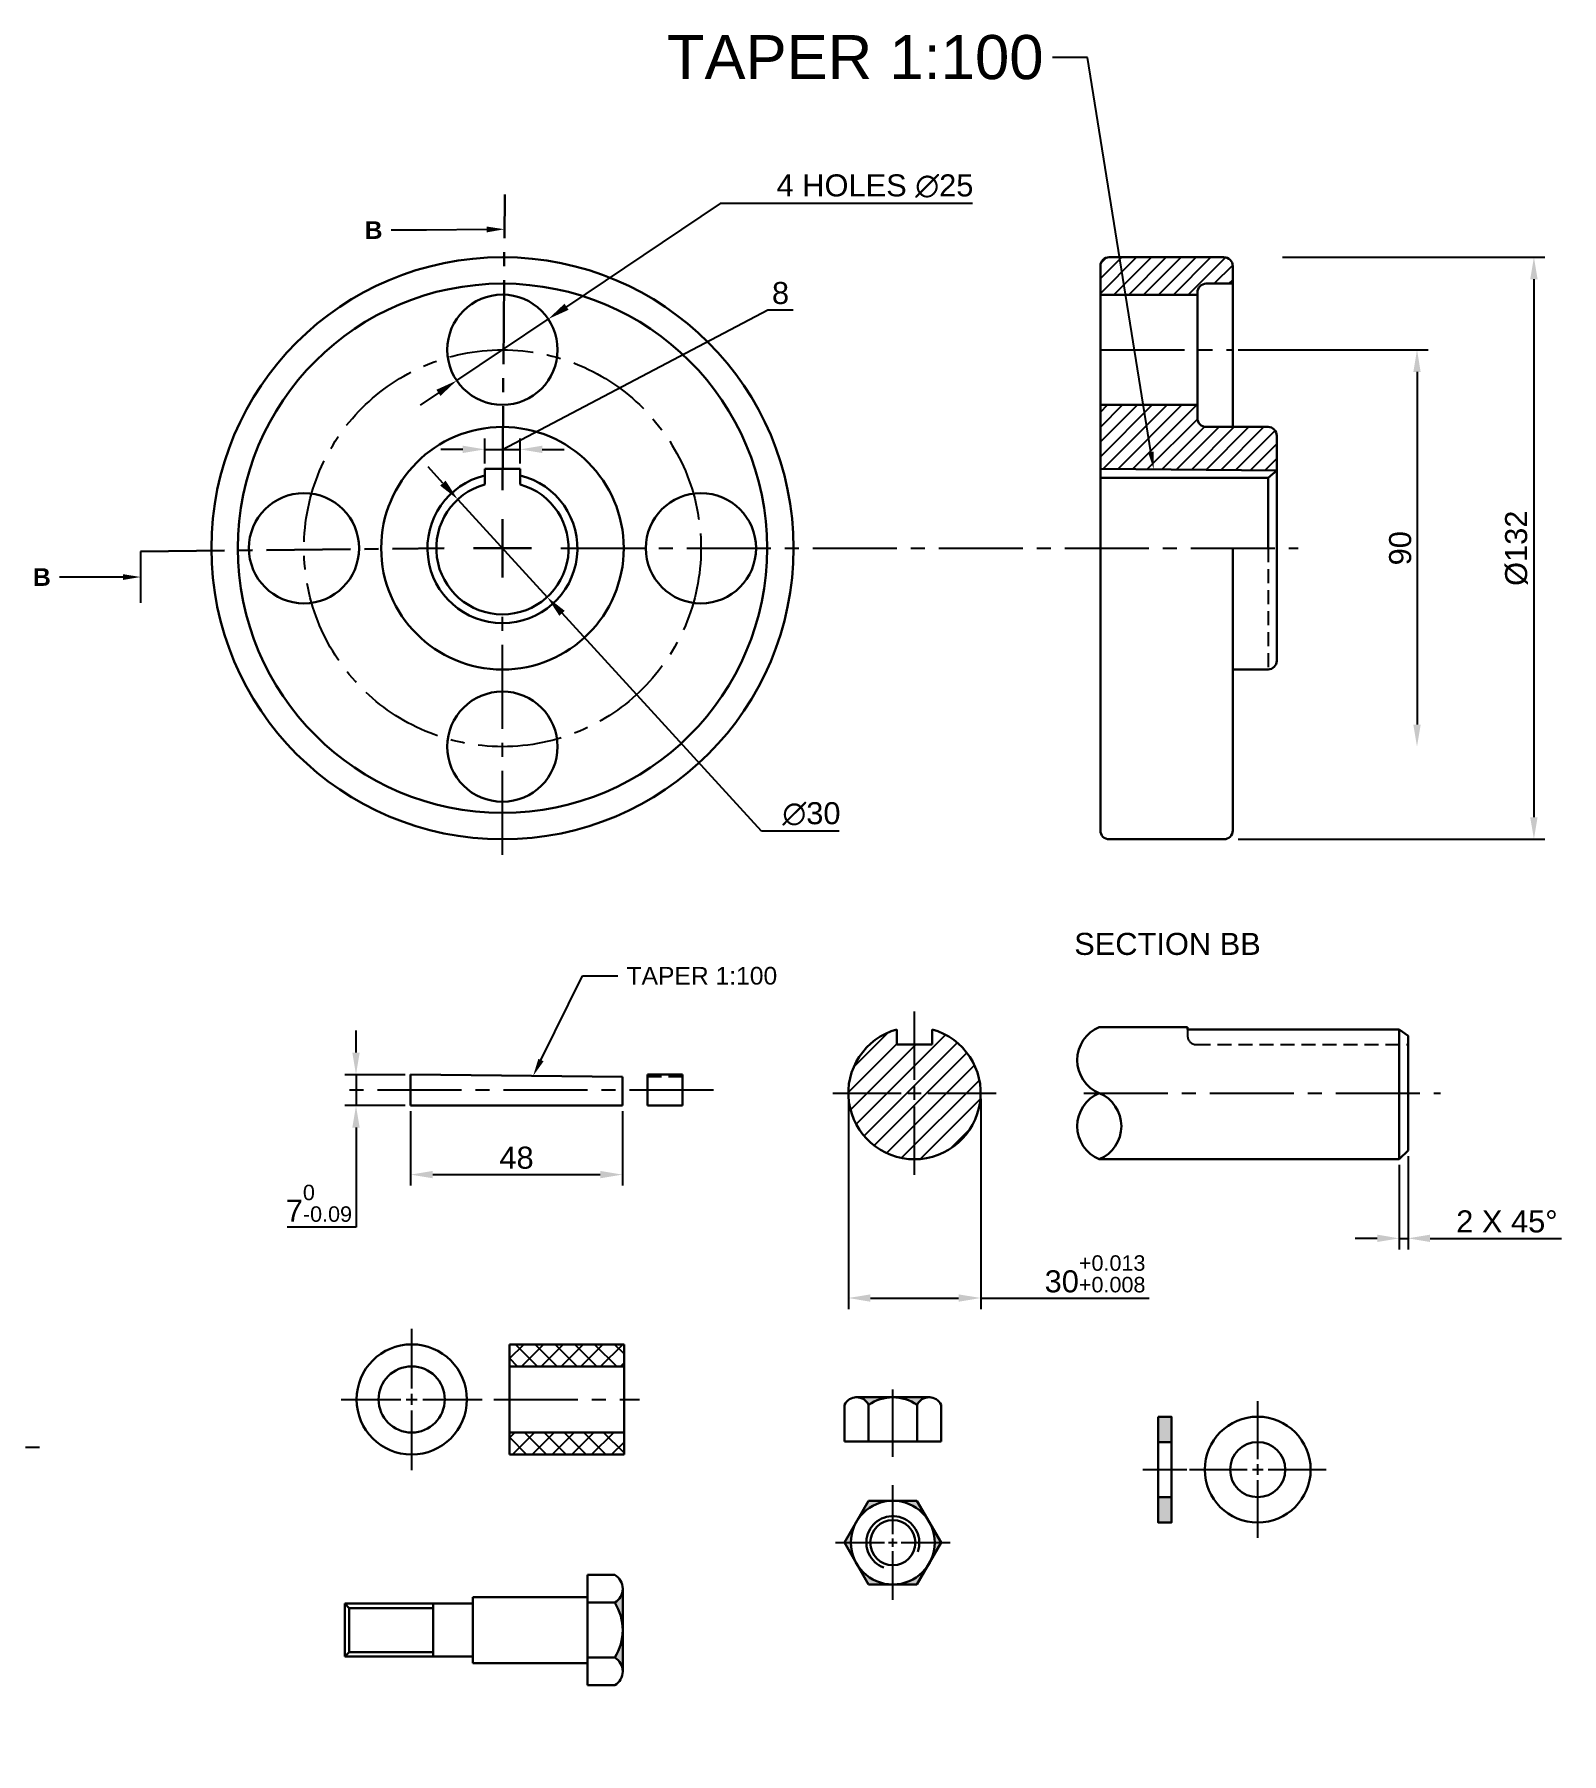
# Model space of a CAD drawing. Header units: millimetres. Extents: x 3557 to 4258, y 1072 to 1484.
# Drawn here: x 3911.4 to 4257.7, y 1094.2 to 1484.1 of the extents above; entities that cross this region are included whole.
import ezdxf
from ezdxf import colors
from ezdxf.entities.mleader import LeaderData, LeaderLine
from ezdxf.math import Vec2, Vec3

# ---------------------------------------------------------------- set-up
doc = ezdxf.new("R2010")
doc.units = ezdxf.units.MM
doc.linetypes.add('CENTER2', pattern=[28.575, 19.05, -3.175, 3.175, -3.175])
doc.linetypes.add('HIDDEN2', pattern=[4.7625, 3.175, -1.5875])
for name, color, linetype in [('center lines', 1, 'CENTER2'), ('Dimention', 5, 'Continuous'), ('Hatching', 7, 'Continuous'), ('Hidden lines', 8, 'HIDDEN2')]:
    doc.layers.add(name, color=color, linetype=linetype)
doc.layers.add('Drawing', color=7, linetype='Continuous', lineweight=30)
doc.layers.add('Leaders', color=7, linetype='Continuous', lineweight=30)
doc.styles.get("Standard").update_dxf_attribs({"font": 'arial.ttf'})
doc.dimstyles.new('ISO-25', dxfattribs={"dimscale": 2, "dimtxt": 2.5, "dimasz": 2.5, "dimexe": 1.25, "dimexo": 0.625, "dimtad": 1, "dimtoh": 1, "dimdsep": 46, "dimtxsty": 'Standard', "dimcen": 2.5, "dimadec": 0, "dimazin": 0, "dimtfac": 1, "dimtmove": 0, "dimatfit": 3, "dimfxl": 1, "dimarcsym": 0})

# ---------------------------------------------------------------- blocks, each defined once
blk = doc.blocks.new('*U4')
at = {"layer": 'Drawing'}
blk.add_circle((0, 0), 12.5, dxfattribs=at)
blk = doc.blocks.new('*U5')
at = {"layer": 'Drawing', "color": 0, "linetype": 'ByBlock', "lineweight": -2, "transparency": 16777216}
blk.add_blockref('*U4', (4155.48, 1378.72), dxfattribs=at)
for p, rotation in [((4110.48, 1333.72), 90), ((4200.48, 1333.72), 270), ((4155.48, 1288.72), 180)]:
    blk.add_blockref('*U4', p, dxfattribs=dict(at, rotation=rotation))
blk = doc.blocks.new('*D7')
at = {"layer": 'Defpoints', "color": 0, "transparency": 16777216}
for p in [(4193.11, 1433.56), (4183.11, 1301.56), (4251.4, 1301.56)]:
    blk.add_point(p, dxfattribs=at)
at = {"layer": 'Dimention', "color": 0, "lineweight": -2, "transparency": 16777216}
for p, q in [((4194.36, 1433.56), (4253.9, 1433.56)), ((4251.4, 1428.56), (4251.4, 1306.56)), ((4184.36, 1301.56), (4253.9, 1301.56))]:
    blk.add_line(p, q, dxfattribs=at)
at = {"layer": 'Dimention', "color": 0, "transparency": 16777216}
for points in [[(4250.56, 1428.56), (4252.23, 1428.56), (4251.4, 1433.56)], [(4250.56, 1306.56), (4252.23, 1306.56), (4251.4, 1301.56)]]:
    blk.add_solid(points, dxfattribs=at)
at = {"layer": 'Dimention', "color": 0, "transparency": 16777216, "insert": (4247.45, 1367.56), "char_height": 5, "attachment_point": 5, "rotation": 90}
blk.add_mtext('%%C132', dxfattribs=at)
blk = doc.blocks.new('*D8')
at = {"layer": 'Defpoints', "color": 0, "transparency": 16777216}
for p in [(4007.41, 1378.63), (4027.66, 1356.5)]:
    blk.add_point(p, dxfattribs=at)
at = {"layer": 'Dimention', "color": 0, "lineweight": -2, "transparency": 16777216}
for p, q in [((4004.04, 1382.32), (4000.66, 1386)), ((4007.41, 1378.63), (4027.66, 1356.5)), ((4076.28, 1303.37), (4031.04, 1352.81)), ((4093.88, 1303.37), (4076.28, 1303.37))]:
    blk.add_line(p, q, dxfattribs=at)
at = {"layer": 'Dimention', "color": 0, "transparency": 16777216}
for points in [[(4004.65, 1382.88), (4003.42, 1381.75), (4007.41, 1378.63)], [(4031.65, 1353.37), (4030.43, 1352.24), (4027.66, 1356.5)]]:
    blk.add_solid(points, dxfattribs=at)
at = {"layer": 'Dimention', "color": 0, "transparency": 16777216, "insert": (4087.59, 1307.31), "char_height": 5, "attachment_point": 5}
blk.add_mtext('∅30', dxfattribs=at)
blk = doc.blocks.new('*D9')
at = {"layer": 'Defpoints', "color": 0, "transparency": 16777216}
for p in [(4027.91, 1419.53), (4007.16, 1405.59)]:
    blk.add_point(p, dxfattribs=at)
at = {"layer": 'Dimention', "color": 0, "lineweight": -2, "transparency": 16777216}
for p, q in [((4066.91, 1445.74), (4032.06, 1422.32)), ((4124.14, 1445.74), (4066.91, 1445.74)), ((4007.16, 1405.59), (4027.91, 1419.53)), ((4003.01, 1402.8), (3998.86, 1400.01))]:
    blk.add_line(p, q, dxfattribs=at)
at = {"layer": 'Dimention', "color": 0, "transparency": 16777216}
for points in [[(4031.6, 1423.01), (4032.53, 1421.63), (4027.91, 1419.53)], [(4002.55, 1403.49), (4003.48, 1402.11), (4007.16, 1405.59)]]:
    blk.add_solid(points, dxfattribs=at)
at = {"layer": 'Dimention', "color": 0, "transparency": 16777216, "insert": (4102, 1449.68), "char_height": 5, "attachment_point": 5}
blk.add_mtext('4 HOLES ∅25', dxfattribs=at)
blk = doc.blocks.new('*D11')
at = {"layer": 'Defpoints', "color": 0, "transparency": 16777216}
for p in [(4183.11, 1412.56), (4017.54, 1322.56), (4224.89, 1322.56)]:
    blk.add_point(p, dxfattribs=at)
at = {"layer": 'Dimention', "color": 0, "lineweight": -2, "transparency": 16777216}
for p, q in [((4184.36, 1412.56), (4227.39, 1412.56)), ((4224.89, 1407.56), (4224.89, 1327.56))]:
    blk.add_line(p, q, dxfattribs=at)
at = {"layer": 'Dimention', "color": 0, "transparency": 16777216}
for points in [[(4224.06, 1407.56), (4225.72, 1407.56), (4224.89, 1412.56)], [(4224.06, 1327.56), (4225.72, 1327.56), (4224.89, 1322.56)]]:
    blk.add_solid(points, dxfattribs=at)
at = {"layer": 'Dimention', "color": 0, "transparency": 16777216, "insert": (4221.09, 1367.56), "char_height": 5, "attachment_point": 5, "rotation": 90}
blk.add_mtext('90', dxfattribs=at)
blk = doc.blocks.new('*D12')
at = {"layer": 'Defpoints', "color": 0, "transparency": 16777216}
for p in [(4021.54, 1389.98), (4013.54, 1385.56), (4021.54, 1385.56)]:
    blk.add_point(p, dxfattribs=at)
at = {"layer": 'Dimention', "color": 0, "lineweight": -2, "transparency": 16777216}
for p, q in [((4017.54, 1389.98), (4077.68, 1421.61)), ((4077.68, 1421.61), (4083.48, 1421.61)), ((4013.54, 1386.81), (4013.54, 1392.48)), ((4021.54, 1386.81), (4021.54, 1392.48)), ((4008.54, 1389.98), (4003.54, 1389.98)), ((4013.54, 1389.98), (4021.54, 1389.98)), ((4013.54, 1389.98), (4021.54, 1389.98)), ((4026.54, 1389.98), (4031.54, 1389.98))]:
    blk.add_line(p, q, dxfattribs=at)
at = {"layer": 'Dimention', "color": 0, "transparency": 16777216}
for points in [[(4008.54, 1390.82), (4008.54, 1389.15), (4013.54, 1389.98)], [(4026.54, 1390.82), (4026.54, 1389.15), (4021.54, 1389.98)]]:
    blk.add_solid(points, dxfattribs=at)
at = {"layer": 'Dimention', "color": 0, "transparency": 16777216, "insert": (4080.58, 1425.41), "char_height": 5, "attachment_point": 5}
blk.add_mtext('8', dxfattribs=at)
blk = doc.blocks.new('*U14')
at = {"layer": 'center lines', "color": 0, "linetype": 'CENTER2', "transparency": 16777216}
for p, q in [((0, 3), (0, 18.5)), ((-18.5, 0), (-3, 0)), ((3, 0), (18.5, 0)), ((0, -18.5), (0, -3))]:
    blk.add_line(p, q, dxfattribs=at)
at = {"layer": 'center lines', "color": 0, "linetype": 'Continuous', "transparency": 16777216}
for p, q in [((-1.5, 0), (1.5, 0)), ((0, -1.5), (0, 1.5))]:
    blk.add_line(p, q, dxfattribs=at)
blk = doc.blocks.new('*U15')
at = {"layer": 'center lines', "color": 0, "linetype": 'CENTER2', "transparency": 16777216}
blk.add_line((-25.5, 0), (55.37, 0), dxfattribs=at)
blk = doc.blocks.new('*D16')
at = {"layer": 'Defpoints', "color": 0, "transparency": 16777216}
for p in [(4095.96, 1243.98), (4125.96, 1243.98), (4125.96, 1197.53)]:
    blk.add_point(p, dxfattribs=at)
at = {"layer": 'Dimention', "color": 0, "lineweight": -2, "transparency": 16777216}
for p, q in [((4095.96, 1242.73), (4095.96, 1195.03)), ((4125.96, 1242.73), (4125.96, 1195.03)), ((4100.96, 1197.53), (4120.96, 1197.53)), ((4125.96, 1197.53), (4164.18, 1197.53))]:
    blk.add_line(p, q, dxfattribs=at)
at = {"layer": 'Dimention', "color": 0, "transparency": 16777216}
for points in [[(4100.96, 1198.36), (4100.96, 1196.69), (4095.96, 1197.53)], [(4120.96, 1198.36), (4120.96, 1196.69), (4125.96, 1197.53)]]:
    blk.add_solid(points, dxfattribs=at)
at = {"layer": 'Dimention', "color": 0, "transparency": 16777216, "insert": (4151.89, 1202.98), "char_height": 5, "attachment_point": 5}
blk.add_mtext('30{\\H0.7x;\\S+0.013^ +0.008;}', dxfattribs=at)
blk = doc.blocks.new('*D17')
at = {"layer": 'Defpoints', "color": 0, "transparency": 16777216}
for p in [(4220.86, 1228.98), (4222.86, 1230.98), (4222.86, 1211.06)]:
    blk.add_point(p, dxfattribs=at)
at = {"layer": 'Dimention', "color": 0, "lineweight": -2, "transparency": 16777216}
for p, q in [((4222.86, 1229.73), (4222.86, 1208.56)), ((4220.86, 1227.73), (4220.86, 1208.56)), ((4215.86, 1211.06), (4210.86, 1211.06)), ((4220.86, 1211.06), (4222.86, 1211.06)), ((4227.86, 1211.06), (4257.68, 1211.06))]:
    blk.add_line(p, q, dxfattribs=at)
at = {"layer": 'Dimention', "color": 0, "transparency": 16777216}
for points in [[(4215.86, 1211.9), (4215.86, 1210.23), (4220.86, 1211.06)], [(4227.86, 1211.9), (4227.86, 1210.23), (4222.86, 1211.06)]]:
    blk.add_solid(points, dxfattribs=at)
at = {"layer": 'Dimention', "color": 0, "transparency": 16777216, "insert": (4245.27, 1214.87), "char_height": 5, "attachment_point": 5}
blk.add_mtext('2 X 45%%D', dxfattribs=at)
blk = doc.blocks.new('*U18')
at = {"layer": 'center lines', "color": 0, "linetype": 'CENTER2', "transparency": 16777216}
blk.add_line((11, 0), (-73.86, 0), dxfattribs=at)
blk = doc.blocks.new('*D19')
at = {"layer": 'Defpoints', "color": 0, "transparency": 16777216}
for p in [(3996.72, 1241.18), (4044.72, 1241.18), (4044.72, 1225.51)]:
    blk.add_point(p, dxfattribs=at)
at = {"layer": 'Dimention', "color": 0, "lineweight": -2, "transparency": 16777216}
for p, q in [((3996.72, 1239.93), (3996.72, 1223.01)), ((4044.72, 1239.93), (4044.72, 1223.01)), ((4001.72, 1225.51), (4039.72, 1225.51))]:
    blk.add_line(p, q, dxfattribs=at)
at = {"layer": 'Dimention', "color": 0, "transparency": 16777216}
for points in [[(4001.72, 1226.35), (4001.72, 1224.68), (3996.72, 1225.51)], [(4039.72, 1226.35), (4039.72, 1224.68), (4044.72, 1225.51)]]:
    blk.add_solid(points, dxfattribs=at)
at = {"layer": 'Dimention', "color": 0, "transparency": 16777216, "insert": (4020.72, 1229.32), "char_height": 5, "attachment_point": 5}
blk.add_mtext('48', dxfattribs=at)
blk = doc.blocks.new('*D20')
at = {"layer": 'Defpoints', "color": 0, "transparency": 16777216}
for p in [(3996.72, 1248.18), (3984.33, 1241.18), (3996.72, 1241.18)]:
    blk.add_point(p, dxfattribs=at)
at = {"layer": 'Dimention', "color": 0, "lineweight": -2, "transparency": 16777216}
for p, q in [((3984.33, 1253.18), (3984.33, 1258.18)), ((3995.47, 1248.18), (3981.83, 1248.18)), ((3984.33, 1248.18), (3984.33, 1241.18)), ((3995.47, 1241.18), (3981.83, 1241.18)), ((3984.33, 1236.18), (3984.33, 1213.62)), ((3984.33, 1213.62), (3968.75, 1213.62))]:
    blk.add_line(p, q, dxfattribs=at)
at = {"layer": 'Dimention', "color": 0, "transparency": 16777216}
for points in [[(3983.5, 1253.18), (3985.16, 1253.18), (3984.33, 1248.18)], [(3983.5, 1236.18), (3985.16, 1236.18), (3984.33, 1241.18)]]:
    blk.add_solid(points, dxfattribs=at)
at = {"layer": 'Dimention', "color": 0, "transparency": 16777216, "insert": (3975.92, 1219.02), "char_height": 5, "attachment_point": 5}
blk.add_mtext('7{\\H0.7x;\\S0^ -0.09;}', dxfattribs=at)
blk = doc.blocks.new('*U21')
at = {"layer": 'center lines', "color": 0, "linetype": 'CENTER2', "transparency": 16777216}
for p, q in [((0, 2.5), (0, 16)), ((-16, 0), (-2.5, 0)), ((2.5, 0), (16, 0)), ((0, -16), (0, -2.5))]:
    blk.add_line(p, q, dxfattribs=at)
at = {"layer": 'center lines', "color": 0, "linetype": 'Continuous', "transparency": 16777216}
for p, q in [((-1.25, 0), (1.25, 0)), ((0, -1.25), (0, 1.25))]:
    blk.add_line(p, q, dxfattribs=at)
blk = doc.blocks.new('*U22')
at = {"layer": 'center lines', "color": 0, "linetype": 'CENTER2', "transparency": 16777216}
blk.add_line((-16.5, 0), (16.5, 0), dxfattribs=at)
blk = doc.blocks.new('*U28')
at = {"color": 0, "linetype": 'Continuous'}
for p, q in [((-9.5, 5.48), (0, 10.97)), ((9.5, 5.48), (0, 10.97)), ((-9.5, -5.48), (-9.5, 5.48)), ((9.5, -5.48), (9.5, 5.48)), ((-9.5, -5.48), (0, -10.97)), ((9.5, -5.48), (0, -10.97))]:
    blk.add_line(p, q, dxfattribs=at)
for radius in [9.5, 5.12]:
    blk.add_circle((0, 0), radius, dxfattribs=at)
blk.add_arc((0, 0), 6, 250, 160, dxfattribs=at)
blk = doc.blocks.new('*U29')
at = {"layer": 'center lines', "color": 0, "linetype": 'CENTER2', "transparency": 16777216}
for p, q in [((0, 1.9), (0, 13)), ((-13, 0), (-1.9, 0)), ((1.9, 0), (13, 0)), ((0, -13), (0, -1.9))]:
    blk.add_line(p, q, dxfattribs=at)
at = {"layer": 'center lines', "color": 0, "linetype": 'Continuous', "transparency": 16777216}
for p, q in [((-0.95, 0), (0.95, 0)), ((0, -0.95), (0, 0.95))]:
    blk.add_line(p, q, dxfattribs=at)
blk = doc.blocks.new('*U30')
at = {"layer": 'center lines', "color": 0, "linetype": 'CENTER2', "transparency": 16777216}
blk.add_line((0, -7.65), (0, 7.65), dxfattribs=at)
blk = doc.blocks.new('*U38')
at = {"layer": 'center lines', "color": 0, "linetype": 'CENTER2', "transparency": 16777216}
blk.add_line((-5, 0), (5, 0), dxfattribs=at)
blk = doc.blocks.new('*U39')
at = {"layer": 'center lines', "color": 0, "linetype": 'CENTER2', "transparency": 16777216}
for p, q in [((0, 2.4), (0, 15.5)), ((-15.5, 0), (-2.4, 0)), ((2.4, 0), (15.5, 0)), ((0, -15.5), (0, -2.4))]:
    blk.add_line(p, q, dxfattribs=at)
at = {"layer": 'center lines', "color": 0, "linetype": 'Continuous', "transparency": 16777216}
for p, q in [((-1.2, 0), (1.2, 0)), ((0, -1.2), (0, 1.2))]:
    blk.add_line(p, q, dxfattribs=at)
blk = doc.blocks.new('*U127')
at = {"layer": 'center lines', "color": 0, "linetype": 'CENTER2', "transparency": 16777216}
for p, q in [((0, 13.2), (0, 69.5)), ((-69.5, 0), (-13.2, 0)), ((13.2, 0), (69.5, 0)), ((0, -69.5), (0, -13.2))]:
    blk.add_line(p, q, dxfattribs=at)
at = {"layer": 'center lines', "color": 0, "linetype": 'Continuous', "transparency": 16777216}
for p, q in [((0, -6.6), (0, 6.6)), ((-6.6, 0), (6.6, 0))]:
    blk.add_line(p, q, dxfattribs=at)

msp = doc.modelspace()

# ---------------------------------------------------------------- hatches: boundary and pattern name
at = {"layer": 'Hatching'}
h = msp.add_hatch(dxfattribs=at)
h.set_pattern_fill('ANSI31', color=8, scale=0.75)
h.paths.add_polyline_path([(3659.794, 1433.214, 0.4142136), (3658.794, 1434.214), (3630.794, 1434.214, 0.4142136), (3629.794, 1433.214), (3629.794, 1429.214, 0.4142136), (3630.794, 1428.214), (3642.794, 1428.214, -0.4142136), (3644.794, 1426.214), (3644.794, 1419.464), (3659.794, 1419.464)])
h.paths.add_polyline_path([(3659.794, 1406.964), (3644.794, 1406.964), (3644.794, 1397.714, -0.4142136), (3642.794, 1395.714), (3620.794, 1395.714, 0.4142136), (3619.794, 1394.714), (3619.794, 1385.472), (3619.798, 1385.469), (3659.794, 1385.869)])
h.paths.add_polyline_path([(4175.107, 1397.061), (4175.107, 1400.057), (4153.107, 1400.057), (4153.107, 1385.561), (4193.107, 1385.161), (4193.107, 1393.061, 0.4142136), (4191.107, 1395.061), (4177.107, 1395.061, -0.4142136)])
h.paths.add_polyline_path([(4183.107, 1431.56, 0.4142136), (4181.107, 1433.56), (4157.485, 1433.56), (4158.849, 1425.057), (4175.107, 1425.057), (4175.107, 1425.56, -0.4142136), (4177.107, 1427.56), (4183.107, 1427.56)])
h.paths.add_polyline_path([(4157.485, 1433.56), (4155.107, 1433.56, 0.4142136), (4153.107, 1431.56), (4153.107, 1425.057), (4158.849, 1425.057)])
h = msp.add_hatch(dxfattribs=at)
h.set_pattern_fill('ANSI31')
h.set_pattern_definition([(45, (289.788, 64.7637), (-2.245064, 2.245064), [])])
h.paths.add_polyline_path([(4110.957, 1254.984), (4106.957, 1254.984), (4106.957, 1258.441, 7.3642081), (4114.957, 1258.441), (4114.957, 1254.984)])
h = msp.add_hatch(dxfattribs=at)
h.set_pattern_fill('ANSI37')
h.set_pattern_definition([(45, (-217.2743, -39.7203), (-2.245064, 2.245064), []), (135, (-217.2743, -39.7203), (-2.245064, -2.245064), [])])
h.paths.add_polyline_path([(4045.1, 1182.025), (4045.1, 1187.025), (4019.1, 1187.025), (4019.1, 1182.025)])
h.paths.add_polyline_path([(4045.1, 1162.025), (4045.1, 1167.025), (4019.1, 1167.025), (4019.1, 1162.025)])
h = msp.add_hatch(color=8, dxfattribs=at)
h.dxf.hatch_style = 1
h.paths.add_polyline_path([(4106.044, 1175.016), (4098.062, 1175.016, -0.2655717), (4100.559, 1173.309, -0.1520442)])
h.paths.add_polyline_path([(4114.056, 1175.016), (4106.044, 1175.016, -0.1520442), (4111.529, 1173.309, -0.2679492)])
h.paths.add_polyline_path([(4111.529, 1151.558), (4106.044, 1151.558, -0.2678674), (4114.27, 1146.811)])
h.paths.add_polyline_path([(4106.044, 1151.558), (4100.559, 1151.558), (4097.815, 1146.806, -0.268031)])
h.paths.add_polyline_path([(4097.815, 1146.806), (4095.074, 1142.058), (4096.544, 1142.058, -0.1315749)])
h.paths.add_polyline_path([(4096.544, 1142.058), (4095.074, 1142.058), (4097.818, 1137.306, -0.1317301)])
h.paths.add_polyline_path([(4097.818, 1137.306), (4100.559, 1132.558), (4106.044, 1132.558, -0.2678674)])
h.paths.add_polyline_path([(4114.273, 1137.311, -0.268031), (4106.044, 1132.558), (4111.529, 1132.558)])
h.paths.add_polyline_path([(4117.014, 1142.058), (4115.544, 1142.058, -0.1315749), (4114.273, 1137.311)])
h.paths.add_polyline_path([(4114.27, 1146.811, -0.1317301), (4115.544, 1142.058), (4117.014, 1142.058)])
h = msp.add_hatch(color=8, dxfattribs=at)
h.dxf.hatch_style = 1
h.paths.add_polyline_path([(4166.217, 1164.865), (4169.217, 1164.865), (4169.217, 1170.615), (4166.217, 1170.615)])
h.paths.add_polyline_path([(4169.217, 1152.365), (4166.217, 1152.365), (4166.217, 1146.615), (4169.217, 1146.615)])
h = msp.add_hatch(color=8, dxfattribs=at)
h.dxf.hatch_style = 1
h.paths.add_polyline_path([(4044.793, 1131.601, -0.2681946), (4042.988, 1128.475, -0.1415215), (4044.793, 1122.225)])
h.paths.add_polyline_path([(4042.988, 1115.975, -0.2679492), (4044.793, 1112.851), (4044.793, 1122.225, -0.1415215)])

# ---------------------------------------------------------------- linework, layer by layer
at = {"layer": 'center lines', "linetype": 'CENTER2', "lineweight": 30}
for p, q in [((4017.538, 1380.761), (4018.042, 1447.757)), ((3935.483, 1366.842), (4004.338, 1367.561))]:
    msp.add_line(p, q, dxfattribs=at)
at = {"layer": 'center lines', "linetype": 'CENTER2'}
for p, q in [((4153.107, 1412.561), (4183.107, 1412.561)), ((4030.738, 1367.561), (4197.958, 1367.561)), ((4017.538, 1298.061), (4017.538, 1354.361))]:
    msp.add_line(p, q, dxfattribs=at)
at = {"layer": 'center lines', "linetype": 'Continuous', "lineweight": 30}
for p, q in [((4017.538, 1360.961), (4017.538, 1374.161)), ((4010.938, 1367.561), (4024.138, 1367.561))]:
    msp.add_line(p, q, dxfattribs=at)
at = {"layer": 'center lines'}
msp.add_line((3935.483, 1366.842), (3935.483, 1355.211), dxfattribs=at)
at = {"layer": 'center lines', "linetype": 'CENTER2'}
msp.add_circle((4017.538, 1367.561), 45, dxfattribs=at)
at = {"layer": 'Drawing'}
for p, q in [((4153.107, 1431.56), (4153.107, 1303.561)), ((4155.107, 1433.56), (4181.107, 1433.56)), ((4183.107, 1431.56), (4183.107, 1395.061)), ((4177.107, 1427.56), (4183.107, 1427.56)), ((4153.107, 1425.057), (4175.107, 1425.057)), ((4175.107, 1425.56), (4175.107, 1397.061)), ((4153.107, 1400.057), (4175.107, 1400.057)), ((4177.107, 1395.061), (4191.107, 1395.061)), ((4193.107, 1393.061), (4193.107, 1342.061)), ((4013.538, 1385.561), (4021.538, 1385.561)), ((4013.538, 1382.018), (4013.538, 1385.561)), ((4021.538, 1382.018), (4021.538, 1385.561)), ((4153.107, 1385.561), (4193.107, 1385.161)), ((4191.107, 1383.561), (4193.107, 1385.161)), ((4153.107, 1383.561), (4191.107, 1383.561)), ((4191.107, 1383.561), (4191.107, 1367.561)), ((4183.107, 1367.561), (4183.107, 1303.561)), ((4183.107, 1340.061), (4191.107, 1340.061)), ((4155.107, 1301.561), (4181.107, 1301.561)), ((4106.957, 1258.441), (4106.957, 1254.984)), ((4114.957, 1258.441), (4114.957, 1254.984)), ((4152.857, 1258.984), (4172.857, 1258.984)), ((4172.857, 1258.984), (4172.857, 1258.441)), ((4172.857, 1258.441), (4220.857, 1258.441)), ((4220.857, 1258.441), (4222.857, 1256.984)), ((4220.857, 1228.984), (4220.857, 1258.441)), ((4222.857, 1256.984), (4222.857, 1230.984)), ((4106.957, 1254.984), (4114.957, 1254.984)), ((4110.957, 1254.984), (4114.957, 1254.984)), ((3996.723, 1248.181), (4044.723, 1247.701)), ((3996.723, 1241.181), (3996.723, 1248.181)), ((4044.723, 1247.701), (4044.723, 1241.181)), ((4058.393, 1248.181), (4050.393, 1248.181)), ((4050.393, 1248.181), (4050.393, 1241.181)), ((4058.393, 1241.181), (4058.393, 1248.181)), ((4044.723, 1241.181), (3996.723, 1241.181)), ((4050.393, 1241.181), (4058.393, 1241.181)), ((4152.857, 1228.984), (4220.857, 1228.984)), ((4220.857, 1228.984), (4222.857, 1230.984)), ((4019.1, 1187.025), (4045.1, 1187.025)), ((4019.1, 1187.025), (4019.1, 1162.025)), ((4045.1, 1187.025), (4045.1, 1162.025)), ((4019.1, 1182.025), (4045.1, 1182.025)), ((4019.1, 1167.025), (4045.1, 1167.025)), ((4019.1, 1162.025), (4045.1, 1162.025)), ((4166.217, 1164.865), (4169.217, 1164.865)), ((4166.217, 1152.365), (4169.217, 1152.365)), ((4042.988, 1134.725), (4036.793, 1134.725)), ((4036.793, 1134.725), (4036.793, 1109.725)), ((4044.793, 1131.601), (4044.793, 1112.848)), ((3981.793, 1128.225), (3981.793, 1116.225)), ((4010.793, 1128.225), (3981.793, 1128.225)), ((3982.793, 1127.225), (3981.793, 1128.225)), ((3982.793, 1127.225), (3982.793, 1117.225)), ((4001.793, 1127.225), (3982.793, 1127.225)), ((4001.793, 1128.225), (4001.793, 1116.225)), ((4036.793, 1129.725), (4010.793, 1129.725)), ((4010.793, 1129.725), (4010.793, 1114.725)), ((4042.988, 1128.475), (4036.793, 1128.475)), ((3982.793, 1117.225), (3981.793, 1116.225)), ((4010.793, 1116.225), (3981.793, 1116.225)), ((4001.793, 1117.225), (3982.793, 1117.225)), ((4042.988, 1115.975), (4036.793, 1115.975)), ((4036.793, 1114.725), (4010.793, 1114.725)), ((4042.988, 1109.725), (4036.793, 1109.725))]:
    msp.add_line(p, q, dxfattribs=at)
msp.add_lwpolyline([(4166.217, 1170.615), (4169.217, 1170.615), (4169.217, 1146.615), (4166.217, 1146.615)], close=True, dxfattribs=at)
for centre, radius in [((4017.538, 1367.561), 66), ((4017.538, 1367.561), 60), ((4017.538, 1367.561), 27.5), ((3996.96, 1174.525), 12.5), ((3996.96, 1174.525), 7.5), ((4188.778, 1158.615), 12), ((4188.778, 1158.615), 6.25)]:
    msp.add_circle(centre, radius, dxfattribs=at)
for centre, radius, start, end in [((4155.107, 1431.56), 2, 90, 180), ((4181.107, 1431.56), 2, 0, 90), ((4177.107, 1425.56), 2, 90, 180), ((4177.107, 1397.061), 2, 180, 270), ((4191.107, 1393.061), 2, 0, 90), ((4017.538, 1367.561), 17, 103.60896, 76.39104), ((4017.538, 1367.561), 15, 105.46601, 74.53399), ((4191.107, 1342.061), 2, 270, 0), ((4155.107, 1303.561), 2, 180, 270), ((4181.107, 1303.561), 2, 270, 0), ((4110.957, 1243.984), 15, 105.46601, 74.53399), ((4155.982, 1251.484), 8.125, 112.61986, 247.38014), ((4155.982, 1236.484), 8.125, 112.61986, 247.38014), ((4149.732, 1236.484), 8.125, 292.61986, 67.38014), ((4041.186, 1131.6), 3.607, 299.97376, 60.02624), ((4033.071, 1122.225), 11.722, 327.77963, 32.22037), ((4041.186, 1112.85), 3.607, 299.97376, 60.02624)]:
    msp.add_arc(centre, radius, start, end, dxfattribs=at)
at = {"layer": 'Hidden lines'}
for p, q in [((4191.107, 1367.561), (4191.107, 1340.061)), ((4172.857, 1258.441), (4172.857, 1256.984)), ((4174.857, 1254.984), (4222.857, 1254.984)), ((4058.393, 1247.701), (4050.393, 1247.701))]:
    msp.add_line(p, q, dxfattribs=at)
msp.add_arc((4174.857, 1256.984), 2, 180, 270, dxfattribs=at)
at = {"layer": 'Leaders'}
for p, q in [((4097.571, 1175.016), (4114.486, 1175.016)), ((4095.074, 1165.016), (4095.074, 1173.309)), ((4100.559, 1165.016), (4100.559, 1173.309)), ((4111.529, 1165.016), (4111.529, 1173.309)), ((4117.014, 1165.016), (4117.014, 1173.309)), ((4095.074, 1165.016), (4117.014, 1165.016))]:
    msp.add_line(p, q, dxfattribs=at)
for centre, radius, start, end in [((4097.817, 1171.978), 3.048, 25.89249, 154.10751), ((4106.044, 1165.353), 9.664, 55.41889, 124.58111), ((4114.271, 1171.974), 3.05, 25.96206, 154.03794)]:
    msp.add_arc(centre, radius, start, end, dxfattribs=at)

# ---------------------------------------------------------------- block references
at = {"layer": 'center lines', "linetype": 'CENTER2'}
for name, p in [('*U14', (4110.957, 1243.984)), ('*U18', (4054.393, 1244.681)), ('*U15', (4174.857, 1243.984)), ('*U127', (3845.362, 1163.713)), ('*U21', (3996.96, 1174.525)), ('*U22', (4032.1, 1174.525)), ('*U30', (4106.044, 1169.163)), ('*U39', (4188.778, 1158.615)), ('*U38', (4167.717, 1158.615)), ('*U29', (4106.044, 1142.058))]:
    msp.add_blockref(name, p, dxfattribs=at)
at = {"layer": 'Drawing'}
msp.add_blockref('*U5', (-137.943, 33.845), dxfattribs=at)
at = {"layer": 'Drawing', "rotation": 90}
msp.add_blockref('*U28', (4106.044, 1142.058), dxfattribs=at)

# ---------------------------------------------------------------- texts
at = {"layer": 'Leaders'}
msp.add_text('SECTION BB', height=5, dxfattribs=at).set_placement((4147.169, 1275.336))

# ---------------------------------------------------------------- dimensions: what is measured, and where the dimension line sits
at = {"layer": 'Dimention'}
dim = msp.add_diameter_dim_2p(p1=(4007.163, 1405.59), p2=(4027.914, 1419.533), text='4 HOLES <>', dimstyle='ISO-25', dxfattribs=at)
dim.commit()
dim.dimension.update_dxf_attribs({"geometry": '*D9', "text_midpoint": (4101.996, 1445.737), "dimtype": 163})
dim = msp.add_linear_dim(base=(4251.395, 1301.561), p1=(4193.107, 1433.56), p2=(4183.107, 1301.561), angle=90, text='%%C<>', dimstyle='ISO-25', dxfattribs=at)
dim.commit()
dim.dimension.update_dxf_attribs({"geometry": '*D7', "text_midpoint": (4247.453, 1367.561)})
dim = msp.add_linear_dim(base=(4021.538, 1389.983), p1=(4013.538, 1385.561), p2=(4021.538, 1385.561), dimstyle='ISO-25', override={"dimtmove": 1}, dxfattribs=at)
dim.commit()
dim.dimension.update_dxf_attribs({"geometry": '*D12', "text_midpoint": (4078.933, 1421.608), "dimtype": 160})
dim = msp.add_linear_dim(base=(4224.892, 1322.561), p1=(4183.107, 1412.561), p2=(4017.538, 1322.561), angle=90, dimstyle='ISO-25', override={"dimse2": 1}, dxfattribs=at)
dim.commit()
dim.dimension.update_dxf_attribs({"geometry": '*D11', "text_midpoint": (4221.089, 1367.561)})
dim = msp.add_diameter_dim_2p(p1=(4007.412, 1378.627), p2=(4027.664, 1356.495), dimstyle='ISO-25', dxfattribs=at)
dim.commit()
dim.dimension.update_dxf_attribs({"geometry": '*D8', "text_midpoint": (4087.591, 1303.37), "dimtype": 163})
dim = msp.add_linear_dim(base=(3984.332, 1241.181), p1=(3996.723, 1248.181), p2=(3996.723, 1241.181), angle=90, text='<>{\\H0.7x;\\S0^ -0.09;}', dimstyle='ISO-25', dxfattribs=at)
dim.commit()
dim.dimension.update_dxf_attribs({"geometry": '*D20', "text_midpoint": (3975.917, 1213.616), "dimtype": 160})
dim = msp.add_linear_dim(base=(4125.957, 1197.528), p1=(4095.957, 1243.984), p2=(4125.957, 1243.984), text='<>{\\H0.7x;\\S+0.013^ +0.008;}', dimstyle='ISO-25', dxfattribs=at)
dim.commit()
dim.dimension.update_dxf_attribs({"geometry": '*D16', "text_midpoint": (4151.893, 1197.528), "dimtype": 160})
dim = msp.add_linear_dim(base=(4044.723, 1225.515), p1=(3996.723, 1241.181), p2=(4044.723, 1241.181), dimstyle='ISO-25', dxfattribs=at)
dim.commit()
dim.dimension.update_dxf_attribs({"geometry": '*D19', "text_midpoint": (4020.723, 1229.317)})
dim = msp.add_linear_dim(base=(4222.857, 1211.062), p1=(4220.857, 1228.984), p2=(4222.857, 1230.984), text='<> X 45%%D', dimstyle='ISO-25', dxfattribs=at)
dim.commit()
dim.dimension.update_dxf_attribs({"geometry": '*D17', "text_midpoint": (4245.267, 1214.865)})

# ---------------------------------------------------------------- leaders
at = {"layer": 'center lines'}
ml = msp.add_multileader_mtext('Standard', dxfattribs=at)
ml.set_content('{\\fArial|b1|i0|c0|p34;\\C1;B}', color=256)
ml.set_leader_properties()
ml.build(insert=Vec2(0, 0))
ctx = ml.context
ctx.base_point, ctx.plane_origin = Vec3(3984.983, 1439.702), Vec3(4017.983, 1439.897)
ctx.text_align_type = 2
notes = []
notes.append((ctx, [(0, (1, 1, 0), (4000.334, 1439.702), (-1, 0), 8, [(0, [(4017.983, 1439.897)], 0, [])])]))
ctx.mtext.insert, ctx.mtext.alignment, ctx.mtext.flow_direction = Vec3(3990.334, 1441.702), 3, 5
ml = msp.add_multileader_mtext('Standard', dxfattribs=at)
ml.set_content('{\\fArial|b1|i0|c0|p34;\\C1;B}', color=256)
ml.set_leader_properties()
ml.build(insert=Vec2(0, 0))
ctx = ml.context
ctx.base_point, ctx.plane_origin = Vec3(3909.771, 1361.027), Vec3(3935.483, 1361.027)
ctx.text_align_type = 2
notes.append((ctx, [(0, (1, 1, 0), (3925.122, 1361.027), (-1, 0), 8, [(0, [(3935.483, 1361.027)], 0, [])])]))
ctx.mtext.insert, ctx.mtext.alignment, ctx.mtext.flow_direction = Vec3(3915.122, 1363.027), 3, 5
at = {"layer": 'Leaders'}
ml = msp.add_multileader_mtext('Standard', dxfattribs=at)
ml.set_content('TAPER 1:100', color=256)
ml.set_leader_properties()
ml.build(insert=Vec2(0, 0))
ctx = ml.context
ctx.base_point, ctx.char_height, ctx.plane_origin = Vec3(4053.797, 1478.853), 10, Vec3(4165.206, 1385.44)
ctx.text_align_type = 2
notes.append((ctx, [(0, (1, 1, 0), (4150.217, 1478.853), (-1, 0), 8, [(0, [(4165.206, 1385.44)], 0, [])])]))
ctx.mtext.insert, ctx.mtext.alignment, ctx.mtext.flow_direction = Vec3(4140.217, 1483.938), 3, 5
at = {"layer": 'Leaders', "color": 8}
ml = msp.add_multileader_mtext('Standard', dxfattribs=at)
ml.set_content('TAPER 1:100', color=8)
ml.set_leader_properties()
ml.build(insert=Vec2(0, 0))
ctx = ml.context
ctx.base_point, ctx.plane_origin = Vec3(4043.666, 1270.582), Vec3(4024.498, 1247.903)
notes.append((ctx, [(0, (1, 1, 0), (4035.666, 1270.582), (1, 0), 8, [(0, [(4024.498, 1247.903)], 0, [])])]))
ctx.mtext.insert, ctx.mtext.flow_direction = Vec3(4045.666, 1272.616), 5
for ctx, leaders in notes:
    for number, flags, end, landing, length, lines in leaders:
        leader = LeaderData()
        leader.index, (leader.has_last_leader_line, leader.has_dogleg_vector, leader.attachment_direction) = number, flags
        leader.last_leader_point, leader.dogleg_vector, leader.dogleg_length = Vec3(end), Vec3(landing), length
        for number, points, colour, breaks in lines:
            line = LeaderLine()
            line.index, line.vertices, line.color, line.breaks = number, Vec3.list(points), colors.encode_raw_color(colour), breaks
            leader.lines.append(line)
        ctx.leaders.append(leader)

doc.saveas('drawing.dxf')
